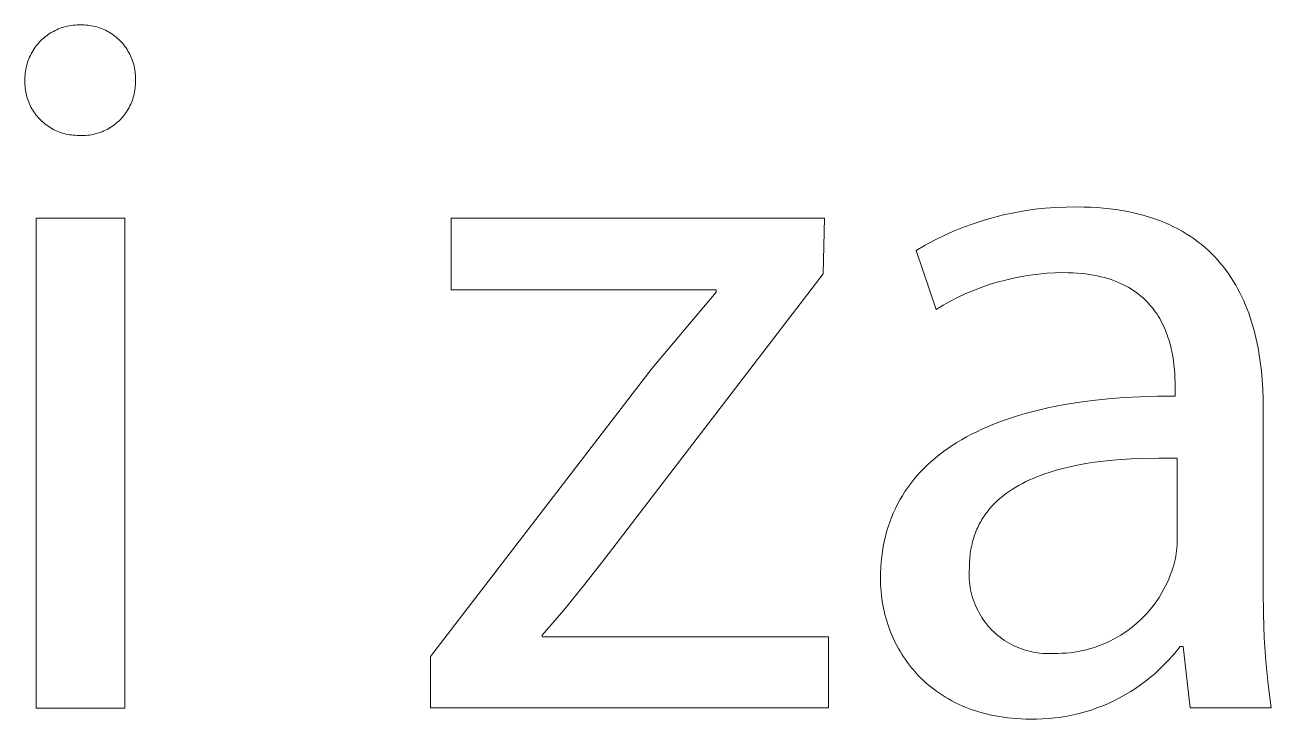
# Model space of a CAD drawing. Header units: millimetres. Extents: x -1893 to 2799, y -925 to 2353.
# Drawn here: x 1469.4 to 1527.2, y -846.5 to -814.3 of the extents above; entities that cross this region are included whole.
import ezdxf

# ---------------------------------------------------------------- set-up
doc = ezdxf.new("R2010")
doc.units = ezdxf.units.MM
doc.header["$MEASUREMENT"] = 0
doc.layers.add('Domyślny', color=7, linetype='Continuous', true_color=0x000000)

msp = doc.modelspace()

# ---------------------------------------------------------------- linework, layer by layer
at = {"layer": 'Domyślny', "color": 18, "lineweight": 15, "true_color": 0x000000}
for p, q in [((1470.546, -814.707), (1470.621, -814.662)), ((1470.621, -814.662), (1470.697, -814.619)), ((1470.697, -814.619), (1470.774, -814.579)), ((1470.774, -814.579), (1470.853, -814.542)), ((1470.853, -814.542), (1470.933, -814.508)), ((1470.933, -814.508), (1471.014, -814.476)), ((1471.014, -814.476), (1471.097, -814.447)), ((1471.097, -814.447), (1471.18, -814.422)), ((1471.18, -814.422), (1471.264, -814.399)), ((1471.264, -814.399), (1471.349, -814.378)), ((1471.349, -814.378), (1471.434, -814.361)), ((1471.434, -814.361), (1471.52, -814.347)), ((1471.52, -814.347), (1471.607, -814.336)), ((1471.607, -814.336), (1471.694, -814.328)), ((1471.694, -814.328), (1471.781, -814.323)), ((1471.781, -814.323), (1471.868, -814.321)), ((1471.868, -814.321), (1471.955, -814.322)), ((1471.955, -814.322), (1472.04, -814.321)), ((1472.04, -814.321), (1472.125, -814.322)), ((1472.125, -814.322), (1472.21, -814.327)), ((1472.21, -814.327), (1472.295, -814.335)), ((1472.295, -814.335), (1472.379, -814.345)), ((1472.379, -814.345), (1472.463, -814.359)), ((1472.463, -814.359), (1472.547, -814.375)), ((1472.547, -814.375), (1472.629, -814.394)), ((1472.629, -814.394), (1472.712, -814.416)), ((1472.712, -814.416), (1472.793, -814.441)), ((1472.793, -814.441), (1472.873, -814.469)), ((1472.873, -814.469), (1472.953, -814.499)), ((1472.953, -814.499), (1473.031, -814.532)), ((1473.031, -814.532), (1473.108, -814.568)), ((1473.108, -814.568), (1473.184, -814.606)), ((1473.184, -814.606), (1473.259, -814.647)), ((1473.259, -814.647), (1473.332, -814.69)), ((1469.903, -815.29), (1469.958, -815.222)), ((1469.958, -815.222), (1470.015, -815.156)), ((1470.015, -815.156), (1470.074, -815.092)), ((1470.074, -815.092), (1470.136, -815.03)), ((1470.136, -815.03), (1470.199, -814.97)), ((1470.199, -814.97), (1470.265, -814.913)), ((1470.265, -814.913), (1470.332, -814.858)), ((1470.332, -814.858), (1470.402, -814.805)), ((1470.402, -814.805), (1470.473, -814.755)), ((1470.473, -814.755), (1470.546, -814.707)), ((1473.332, -814.69), (1473.404, -814.736)), ((1473.404, -814.736), (1473.473, -814.785)), ((1473.473, -814.785), (1473.542, -814.836)), ((1473.542, -814.836), (1473.608, -814.889)), ((1473.608, -814.889), (1473.673, -814.944)), ((1473.673, -814.944), (1473.735, -815.002)), ((1473.735, -815.002), (1473.796, -815.061)), ((1473.796, -815.061), (1473.855, -815.123)), ((1473.855, -815.123), (1473.911, -815.187)), ((1473.911, -815.187), (1473.965, -815.252)), ((1469.557, -815.892), (1469.591, -815.812)), ((1469.591, -815.812), (1469.627, -815.733)), ((1469.627, -815.733), (1469.667, -815.655)), ((1469.667, -815.655), (1469.709, -815.579)), ((1469.709, -815.579), (1469.754, -815.504)), ((1469.754, -815.504), (1469.801, -815.431)), ((1469.801, -815.431), (1469.851, -815.359)), ((1469.851, -815.359), (1469.903, -815.29)), ((1473.965, -815.252), (1474.017, -815.32)), ((1474.017, -815.32), (1474.066, -815.389)), ((1474.066, -815.389), (1474.114, -815.46)), ((1474.114, -815.46), (1474.158, -815.532)), ((1474.158, -815.532), (1474.2, -815.606)), ((1474.2, -815.606), (1474.24, -815.681)), ((1474.24, -815.681), (1474.277, -815.758)), ((1474.277, -815.758), (1474.311, -815.836)), ((1469.4, -816.481), (1469.413, -816.395)), ((1469.413, -816.395), (1469.43, -816.309)), ((1469.43, -816.309), (1469.449, -816.224)), ((1469.449, -816.224), (1469.472, -816.14)), ((1469.472, -816.14), (1469.497, -816.056)), ((1469.497, -816.056), (1469.526, -815.974)), ((1469.526, -815.974), (1469.557, -815.892)), ((1474.311, -815.836), (1474.343, -815.914)), ((1474.343, -815.914), (1474.372, -815.995)), ((1474.372, -815.995), (1474.398, -816.075)), ((1474.398, -816.075), (1474.421, -816.157)), ((1474.421, -816.157), (1474.442, -816.24)), ((1474.442, -816.24), (1474.459, -816.323)), ((1474.459, -816.323), (1474.474, -816.407)), ((1474.474, -816.407), (1474.486, -816.491)), ((1469.375, -816.828), (1469.377, -816.741)), ((1469.377, -816.915), (1469.375, -816.828)), ((1469.376, -817), (1469.377, -816.915)), ((1469.377, -816.741), (1469.382, -816.654)), ((1469.382, -816.654), (1469.389, -816.567)), ((1469.389, -816.567), (1469.4, -816.481)), ((1474.486, -816.491), (1474.495, -816.576)), ((1474.495, -816.576), (1474.501, -816.66)), ((1474.501, -816.66), (1474.504, -816.745)), ((1474.504, -816.83), (1474.502, -816.915)), ((1474.502, -816.915), (1474.503, -817.001)), ((1474.504, -816.745), (1474.504, -816.83)), ((1469.377, -817.084), (1469.376, -817)), ((1469.382, -817.168), (1469.377, -817.084)), ((1469.389, -817.252), (1469.382, -817.168)), ((1469.4, -817.336), (1469.389, -817.252)), ((1469.413, -817.419), (1469.4, -817.336)), ((1469.429, -817.502), (1469.413, -817.419)), ((1469.448, -817.584), (1469.429, -817.502)), ((1474.446, -817.512), (1474.426, -817.596)), ((1474.463, -817.428), (1474.446, -817.512)), ((1474.477, -817.343), (1474.463, -817.428)), ((1474.488, -817.258), (1474.477, -817.343)), ((1474.496, -817.173), (1474.488, -817.258)), ((1474.501, -817.087), (1474.496, -817.173)), ((1474.503, -817.001), (1474.501, -817.087)), ((1469.469, -817.666), (1469.448, -817.584)), ((1469.494, -817.747), (1469.469, -817.666)), ((1469.521, -817.826), (1469.494, -817.747)), ((1469.551, -817.905), (1469.521, -817.826)), ((1469.584, -817.983), (1469.551, -817.905)), ((1469.619, -818.06), (1469.584, -817.983)), ((1469.657, -818.135), (1469.619, -818.06)), ((1469.698, -818.209), (1469.657, -818.135)), ((1474.248, -818.078), (1474.209, -818.154)), ((1474.285, -818.001), (1474.248, -818.078)), ((1474.319, -817.922), (1474.285, -818.001)), ((1474.35, -817.842), (1474.319, -817.922)), ((1474.378, -817.761), (1474.35, -817.842)), ((1474.404, -817.679), (1474.378, -817.761)), ((1474.426, -817.596), (1474.404, -817.679)), ((1469.741, -818.281), (1469.698, -818.209)), ((1469.786, -818.352), (1469.741, -818.281)), ((1469.834, -818.422), (1469.786, -818.352)), ((1469.884, -818.49), (1469.834, -818.422)), ((1469.937, -818.556), (1469.884, -818.49)), ((1469.992, -818.62), (1469.937, -818.556)), ((1470.049, -818.682), (1469.992, -818.62)), ((1470.108, -818.742), (1470.049, -818.682)), ((1473.804, -818.707), (1473.743, -818.767)), ((1473.863, -818.644), (1473.804, -818.707)), ((1473.92, -818.58), (1473.863, -818.644)), ((1473.974, -818.513), (1473.92, -818.58)), ((1474.026, -818.445), (1473.974, -818.513)), ((1474.075, -818.375), (1474.026, -818.445)), ((1474.122, -818.303), (1474.075, -818.375)), ((1474.167, -818.229), (1474.122, -818.303)), ((1474.209, -818.154), (1474.167, -818.229)), ((1470.169, -818.8), (1470.108, -818.742)), ((1470.232, -818.856), (1470.169, -818.8)), ((1470.297, -818.91), (1470.232, -818.856)), ((1470.364, -818.961), (1470.297, -818.91)), ((1470.432, -819.011), (1470.364, -818.961)), ((1470.502, -819.057), (1470.432, -819.011)), ((1470.574, -819.102), (1470.502, -819.057)), ((1470.647, -819.144), (1470.574, -819.102)), ((1470.722, -819.183), (1470.647, -819.144)), ((1470.798, -819.22), (1470.722, -819.183)), ((1470.875, -819.254), (1470.798, -819.22)), ((1470.953, -819.285), (1470.875, -819.254)), ((1471.032, -819.314), (1470.953, -819.285)), ((1472.954, -819.276), (1472.874, -819.306)), ((1473.034, -819.242), (1472.954, -819.276)), ((1473.111, -819.206), (1473.034, -819.242)), ((1473.188, -819.168), (1473.111, -819.206)), ((1473.263, -819.126), (1473.188, -819.168)), ((1473.337, -819.082), (1473.263, -819.126)), ((1473.409, -819.036), (1473.337, -819.082)), ((1473.48, -818.987), (1473.409, -819.036)), ((1473.548, -818.935), (1473.48, -818.987)), ((1473.615, -818.882), (1473.548, -818.935)), ((1473.68, -818.825), (1473.615, -818.882)), ((1473.743, -818.767), (1473.68, -818.825)), ((1471.113, -819.34), (1471.032, -819.314)), ((1471.194, -819.363), (1471.113, -819.34)), ((1471.276, -819.384), (1471.194, -819.363)), ((1471.358, -819.401), (1471.276, -819.384)), ((1471.441, -819.416), (1471.358, -819.401)), ((1471.525, -819.428), (1471.441, -819.416)), ((1471.608, -819.437), (1471.525, -819.428)), ((1471.693, -819.443), (1471.608, -819.437)), ((1471.777, -819.446), (1471.693, -819.443)), ((1471.861, -819.447), (1471.777, -819.446)), ((1471.947, -819.451), (1471.861, -819.447)), ((1472.033, -819.453), (1471.947, -819.451)), ((1472.119, -819.452), (1472.033, -819.453)), ((1472.204, -819.447), (1472.119, -819.452)), ((1472.29, -819.44), (1472.204, -819.447)), ((1472.375, -819.43), (1472.29, -819.44)), ((1472.46, -819.416), (1472.375, -819.43)), ((1472.544, -819.4), (1472.46, -819.416)), ((1472.628, -819.381), (1472.544, -819.4)), ((1472.711, -819.359), (1472.628, -819.381)), ((1472.793, -819.334), (1472.711, -819.359)), ((1472.874, -819.306), (1472.793, -819.334)), ((1469.893, -823.29), (1474.017, -823.29)), ((1469.893, -846.024), (1469.893, -823.29)), ((1474.017, -823.29), (1474.017, -846.024)), ((1489.153, -826.613), (1489.153, -823.285)), ((1489.153, -823.285), (1506.48, -823.285)), ((1506.48, -823.285), (1506.417, -825.879)), ((1513.842, -823.393), (1514.312, -823.257)), ((1514.312, -823.257), (1514.786, -823.137)), ((1514.786, -823.137), (1515.264, -823.035)), ((1515.264, -823.035), (1515.745, -822.949)), ((1515.745, -822.949), (1516.229, -822.879)), ((1516.229, -822.879), (1516.715, -822.827)), ((1516.715, -822.827), (1517.202, -822.791)), ((1517.202, -822.791), (1517.691, -822.773)), ((1517.691, -822.773), (1518.179, -822.771)), ((1518.179, -822.771), (1518.501, -822.775)), ((1518.501, -822.775), (1518.815, -822.785)), ((1518.815, -822.785), (1519.121, -822.802)), ((1519.121, -822.802), (1519.42, -822.826)), ((1519.42, -822.826), (1519.711, -822.856)), ((1519.711, -822.856), (1519.996, -822.893)), ((1519.996, -822.893), (1520.273, -822.935)), ((1520.273, -822.935), (1520.543, -822.984)), ((1520.543, -822.984), (1520.806, -823.04)), ((1520.806, -823.04), (1521.062, -823.101)), ((1521.062, -823.101), (1521.312, -823.167)), ((1521.312, -823.167), (1521.554, -823.24)), ((1521.554, -823.24), (1521.79, -823.318)), ((1521.79, -823.318), (1522.019, -823.402)), ((1512.02, -824.097), (1512.466, -823.897)), ((1512.466, -823.897), (1512.919, -823.713)), ((1512.919, -823.713), (1513.378, -823.545)), ((1513.378, -823.545), (1513.842, -823.393)), ((1522.019, -823.402), (1522.242, -823.491)), ((1522.242, -823.491), (1522.459, -823.585)), ((1522.459, -823.585), (1522.669, -823.684)), ((1522.669, -823.684), (1522.872, -823.789)), ((1522.872, -823.789), (1523.07, -823.898)), ((1523.07, -823.898), (1523.261, -824.012)), ((1511.15, -824.542), (1511.581, -824.312)), ((1511.581, -824.312), (1512.02, -824.097)), ((1523.261, -824.012), (1523.446, -824.131)), ((1523.446, -824.131), (1523.626, -824.255)), ((1523.626, -824.255), (1523.799, -824.383)), ((1523.799, -824.383), (1523.967, -824.515)), ((1510.727, -824.787), (1511.15, -824.542)), ((1511.648, -827.521), (1510.727, -824.787)), ((1523.967, -824.515), (1524.129, -824.651)), ((1524.129, -824.651), (1524.285, -824.792)), ((1524.285, -824.792), (1524.436, -824.937)), ((1524.436, -824.937), (1524.581, -825.085)), ((1524.581, -825.085), (1524.721, -825.238)), ((1524.721, -825.238), (1524.855, -825.394)), ((1524.855, -825.394), (1524.985, -825.554)), ((1524.985, -825.554), (1525.109, -825.717)), ((1506.417, -825.879), (1496.293, -839.066)), ((1514.868, -826.16), (1514.492, -826.261)), ((1515.248, -826.071), (1514.868, -826.16)), ((1515.631, -825.996), (1515.248, -826.071)), ((1516.016, -825.934), (1515.631, -825.996)), ((1516.403, -825.885), (1516.016, -825.934)), ((1516.791, -825.849), (1516.403, -825.885)), ((1517.18, -825.827), (1516.791, -825.849)), ((1517.57, -825.818), (1517.18, -825.827)), ((1517.785, -825.821), (1517.57, -825.818)), ((1517.995, -825.828), (1517.785, -825.821)), ((1518.198, -825.84), (1517.995, -825.828)), ((1518.395, -825.857), (1518.198, -825.84)), ((1518.587, -825.878), (1518.395, -825.857)), ((1518.773, -825.904), (1518.587, -825.878)), ((1518.954, -825.933), (1518.773, -825.904)), ((1519.129, -825.968), (1518.954, -825.933)), ((1519.299, -826.006), (1519.129, -825.968)), ((1519.463, -826.048), (1519.299, -826.006)), ((1519.622, -826.094), (1519.463, -826.048)), ((1519.776, -826.143), (1519.622, -826.094)), ((1519.925, -826.197), (1519.776, -826.143)), ((1520.069, -826.254), (1519.925, -826.197)), ((1525.109, -825.717), (1525.228, -825.883)), ((1525.228, -825.883), (1525.342, -826.053)), ((1525.342, -826.053), (1525.451, -826.226)), ((1525.451, -826.226), (1525.555, -826.401)), ((1501.449, -826.613), (1489.153, -826.613)), ((1498.48, -830.254), (1501.449, -826.723)), ((1501.449, -826.723), (1501.449, -826.613)), ((1513.027, -826.793), (1512.673, -826.958)), ((1513.386, -826.642), (1513.027, -826.793)), ((1513.75, -826.502), (1513.386, -826.642)), ((1514.119, -826.375), (1513.75, -826.502)), ((1514.492, -826.261), (1514.119, -826.375)), ((1520.208, -826.314), (1520.069, -826.254)), ((1520.342, -826.377), (1520.208, -826.314)), ((1520.472, -826.444), (1520.342, -826.377)), ((1520.597, -826.514), (1520.472, -826.444)), ((1520.717, -826.586), (1520.597, -826.514)), ((1520.833, -826.662), (1520.717, -826.586)), ((1520.944, -826.74), (1520.833, -826.662)), ((1521.051, -826.821), (1520.944, -826.74)), ((1525.555, -826.401), (1525.655, -826.58)), ((1525.655, -826.58), (1525.75, -826.761)), ((1525.75, -826.761), (1525.84, -826.946)), ((1511.983, -827.322), (1511.648, -827.521)), ((1512.325, -827.134), (1511.983, -827.322)), ((1512.673, -826.958), (1512.325, -827.134)), ((1521.154, -826.904), (1521.051, -826.821)), ((1521.253, -826.99), (1521.154, -826.904)), ((1521.347, -827.078), (1521.253, -826.99)), ((1521.438, -827.168), (1521.347, -827.078)), ((1521.524, -827.26), (1521.438, -827.168)), ((1521.607, -827.354), (1521.524, -827.26)), ((1521.686, -827.45), (1521.607, -827.354)), ((1525.84, -826.946), (1525.926, -827.132)), ((1525.926, -827.132), (1526.007, -827.321)), ((1526.007, -827.321), (1526.084, -827.513)), ((1521.762, -827.548), (1521.686, -827.45)), ((1521.834, -827.647), (1521.762, -827.548)), ((1521.902, -827.748), (1521.834, -827.647)), ((1521.967, -827.85), (1521.902, -827.748)), ((1522.029, -827.953), (1521.967, -827.85)), ((1522.087, -828.058), (1522.029, -827.953)), ((1526.084, -827.513), (1526.157, -827.706)), ((1526.157, -827.706), (1526.225, -827.902)), ((1526.225, -827.902), (1526.289, -828.1)), ((1522.142, -828.163), (1522.087, -828.058)), ((1522.194, -828.27), (1522.142, -828.163)), ((1522.243, -828.377), (1522.194, -828.27)), ((1522.29, -828.485), (1522.243, -828.377)), ((1522.333, -828.594), (1522.29, -828.485)), ((1526.289, -828.1), (1526.35, -828.299)), ((1526.35, -828.299), (1526.406, -828.501)), ((1526.406, -828.501), (1526.458, -828.704)), ((1522.374, -828.703), (1522.333, -828.594)), ((1522.412, -828.812), (1522.374, -828.703)), ((1522.447, -828.922), (1522.412, -828.812)), ((1522.48, -829.032), (1522.447, -828.922)), ((1522.511, -829.141), (1522.48, -829.032)), ((1526.458, -828.704), (1526.507, -828.908)), ((1526.507, -828.908), (1526.552, -829.114)), ((1526.552, -829.114), (1526.593, -829.322)), ((1522.539, -829.251), (1522.511, -829.141)), ((1522.565, -829.361), (1522.539, -829.251)), ((1522.588, -829.47), (1522.565, -829.361)), ((1522.63, -829.687), (1522.588, -829.47)), ((1522.663, -829.901), (1522.63, -829.687)), ((1526.593, -829.322), (1526.631, -829.53)), ((1526.631, -829.53), (1526.696, -829.95)), ((1488.2, -843.628), (1498.48, -830.254)), ((1522.69, -830.112), (1522.663, -829.901)), ((1522.71, -830.319), (1522.69, -830.112)), ((1526.696, -829.95), (1526.748, -830.374)), ((1522.725, -830.52), (1522.71, -830.319)), ((1522.735, -830.715), (1522.725, -830.52)), ((1522.74, -830.904), (1522.735, -830.715)), ((1526.748, -830.374), (1526.787, -830.8)), ((1526.787, -830.8), (1526.814, -831.227)), ((1522.742, -831.084), (1522.74, -830.904)), ((1522.742, -831.552), (1522.742, -831.084)), ((1526.814, -831.227), (1526.83, -831.655)), ((1516.901, -832.082), (1517.548, -831.955)), ((1517.548, -831.955), (1518.219, -831.845)), ((1518.219, -831.845), (1518.914, -831.752)), ((1518.914, -831.752), (1519.633, -831.677)), ((1519.633, -831.677), (1520.376, -831.619)), ((1520.376, -831.619), (1521.141, -831.579)), ((1521.141, -831.579), (1521.93, -831.557)), ((1521.93, -831.557), (1522.742, -831.552)), ((1526.83, -831.655), (1526.835, -832.084)), ((1514.829, -832.661), (1515.106, -832.565)), ((1515.106, -832.565), (1515.39, -832.474)), ((1515.39, -832.474), (1515.68, -832.387)), ((1515.68, -832.387), (1515.976, -832.305)), ((1515.976, -832.305), (1516.278, -832.226)), ((1516.278, -832.226), (1516.901, -832.082)), ((1526.835, -832.084), (1526.835, -840.583)), ((1513.535, -833.2), (1513.781, -833.084)), ((1513.781, -833.084), (1514.033, -832.972)), ((1514.033, -832.972), (1514.292, -832.864)), ((1514.292, -832.864), (1514.557, -832.76)), ((1514.557, -832.76), (1514.829, -832.661)), ((1512.399, -833.841), (1512.613, -833.705)), ((1512.613, -833.705), (1512.834, -833.572)), ((1512.834, -833.572), (1513.061, -833.444)), ((1513.061, -833.444), (1513.295, -833.32)), ((1513.295, -833.32), (1513.535, -833.2)), ((1511.607, -834.427), (1511.795, -834.274)), ((1511.795, -834.274), (1511.99, -834.126)), ((1511.99, -834.126), (1512.191, -833.981)), ((1512.191, -833.981), (1512.399, -833.841)), ((1510.919, -835.077), (1511.081, -834.908)), ((1511.081, -834.908), (1511.25, -834.744)), ((1511.25, -834.744), (1511.425, -834.583)), ((1511.425, -834.583), (1511.607, -834.427)), ((1517.801, -834.841), (1517.415, -834.936)), ((1518.196, -834.757), (1517.801, -834.841)), ((1518.599, -834.683), (1518.196, -834.757)), ((1519.009, -834.62), (1518.599, -834.683)), ((1519.424, -834.566), (1519.009, -834.62)), ((1519.845, -834.522), (1519.424, -834.566)), ((1520.269, -834.486), (1519.845, -834.522)), ((1520.696, -834.459), (1520.269, -834.486)), ((1521.125, -834.439), (1520.696, -834.459)), ((1521.983, -834.421), (1521.125, -834.439)), ((1522.835, -834.427), (1521.983, -834.421)), ((1522.835, -838.365), (1522.835, -834.427)), ((1510.473, -835.605), (1510.615, -835.425)), ((1510.615, -835.425), (1510.763, -835.249)), ((1510.763, -835.249), (1510.919, -835.077)), ((1515.983, -835.439), (1515.818, -835.517)), ((1516.151, -835.365), (1515.983, -835.439)), ((1516.322, -835.294), (1516.151, -835.365)), ((1516.497, -835.227), (1516.322, -835.294)), ((1516.675, -835.162), (1516.497, -835.227)), ((1516.855, -835.101), (1516.675, -835.162)), ((1517.039, -835.043), (1516.855, -835.101)), ((1517.226, -834.988), (1517.039, -835.043)), ((1517.415, -834.936), (1517.226, -834.988)), ((1510.087, -836.169), (1510.209, -835.977)), ((1510.209, -835.977), (1510.337, -835.789)), ((1510.337, -835.789), (1510.473, -835.605)), ((1514.915, -836.058), (1514.779, -836.162)), ((1515.055, -835.959), (1514.915, -836.058)), ((1515.199, -835.863), (1515.055, -835.959)), ((1515.348, -835.771), (1515.199, -835.863)), ((1515.501, -835.683), (1515.348, -835.771)), ((1515.658, -835.598), (1515.501, -835.683)), ((1515.818, -835.517), (1515.658, -835.598)), ((1509.762, -836.767), (1509.864, -836.563)), ((1509.864, -836.563), (1509.972, -836.364)), ((1509.972, -836.364), (1510.087, -836.169)), ((1514.284, -836.615), (1514.228, -836.676)), ((1514.341, -836.555), (1514.284, -836.615)), ((1514.4, -836.495), (1514.341, -836.555)), ((1514.46, -836.437), (1514.4, -836.495)), ((1514.522, -836.38), (1514.46, -836.437)), ((1514.584, -836.324), (1514.522, -836.38)), ((1514.648, -836.269), (1514.584, -836.324)), ((1514.713, -836.215), (1514.648, -836.269)), ((1514.779, -836.162), (1514.713, -836.215)), ((1509.499, -837.399), (1509.58, -837.185)), ((1509.58, -837.185), (1509.667, -836.974)), ((1509.667, -836.974), (1509.762, -836.767)), ((1513.826, -837.204), (1513.782, -837.275)), ((1513.871, -837.135), (1513.826, -837.204)), ((1513.918, -837.066), (1513.871, -837.135)), ((1513.966, -836.998), (1513.918, -837.066)), ((1514.016, -836.932), (1513.966, -836.998)), ((1514.067, -836.866), (1514.016, -836.932)), ((1514.119, -836.802), (1514.067, -836.866)), ((1514.173, -836.738), (1514.119, -836.802)), ((1514.228, -836.676), (1514.173, -836.738)), ((1509.358, -837.84), (1509.425, -837.617)), ((1509.425, -837.617), (1509.499, -837.399)), ((1513.549, -837.725), (1513.515, -837.804)), ((1513.584, -837.647), (1513.549, -837.725)), ((1513.62, -837.571), (1513.584, -837.647)), ((1513.658, -837.495), (1513.62, -837.571)), ((1513.698, -837.421), (1513.658, -837.495)), ((1513.739, -837.347), (1513.698, -837.421)), ((1513.782, -837.275), (1513.739, -837.347)), ((1509.199, -838.528), (1509.245, -838.295)), ((1509.245, -838.295), (1509.298, -838.065)), ((1509.298, -838.065), (1509.358, -837.84)), ((1513.348, -838.303), (1513.326, -838.39)), ((1513.372, -838.217), (1513.348, -838.303)), ((1513.397, -838.132), (1513.372, -838.217)), ((1513.424, -838.048), (1513.397, -838.132)), ((1513.453, -837.965), (1513.424, -838.048)), ((1513.483, -837.884), (1513.453, -837.965)), ((1513.515, -837.804), (1513.483, -837.884)), ((1522.832, -838.487), (1522.835, -838.365)), ((1509.128, -839.006), (1509.16, -838.765)), ((1509.16, -838.765), (1509.199, -838.528)), ((1513.228, -838.94), (1513.218, -839.036)), ((1513.24, -838.845), (1513.228, -838.94)), ((1513.254, -838.752), (1513.24, -838.845)), ((1513.269, -838.66), (1513.254, -838.752)), ((1513.286, -838.568), (1513.269, -838.66)), ((1513.305, -838.479), (1513.286, -838.568)), ((1513.326, -838.39), (1513.305, -838.479)), ((1522.779, -838.972), (1522.798, -838.851)), ((1522.798, -838.851), (1522.813, -838.73)), ((1522.813, -838.73), (1522.825, -838.608)), ((1522.825, -838.608), (1522.832, -838.487)), ((1496.293, -839.066), (1495.349, -840.283)), ((1509.074, -839.75), (1509.085, -839.498)), ((1509.085, -839.498), (1509.103, -839.25)), ((1509.103, -839.25), (1509.128, -839.006)), ((1513.196, -839.434), (1513.195, -839.536)), ((1513.199, -839.332), (1513.196, -839.434)), ((1513.204, -839.232), (1513.199, -839.332)), ((1513.21, -839.134), (1513.204, -839.232)), ((1513.218, -839.036), (1513.21, -839.134)), ((1522.627, -839.562), (1522.665, -839.446)), ((1522.665, -839.446), (1522.699, -839.329)), ((1522.699, -839.329), (1522.73, -839.211)), ((1522.73, -839.211), (1522.756, -839.092)), ((1522.756, -839.092), (1522.779, -838.972)), ((1509.07, -840.005), (1509.074, -839.75)), ((1509.072, -840.16), (1509.07, -840.005)), ((1513.188, -839.662), (1513.184, -839.788)), ((1513.184, -839.788), (1513.185, -839.914)), ((1513.185, -839.914), (1513.191, -840.04)), ((1513.195, -839.536), (1513.188, -839.662)), ((1513.191, -840.04), (1513.2, -840.166)), ((1522.369, -840.214), (1522.447, -840.038)), ((1522.447, -840.038), (1522.519, -839.858)), ((1522.519, -839.858), (1522.585, -839.677)), ((1522.585, -839.677), (1522.627, -839.562)), ((1495.349, -840.283), (1494.375, -841.476)), ((1509.077, -840.314), (1509.072, -840.16)), ((1509.086, -840.468), (1509.077, -840.314)), ((1509.098, -840.622), (1509.086, -840.468)), ((1509.114, -840.775), (1509.098, -840.622)), ((1513.2, -840.166), (1513.214, -840.291)), ((1513.214, -840.291), (1513.232, -840.416)), ((1513.232, -840.416), (1513.255, -840.54)), ((1513.255, -840.54), (1513.281, -840.663)), ((1513.281, -840.663), (1513.312, -840.785)), ((1522.099, -840.726), (1522.195, -840.559)), ((1522.195, -840.559), (1522.285, -840.388)), ((1522.285, -840.388), (1522.369, -840.214)), ((1526.835, -840.583), (1526.837, -841.674)), ((1509.133, -840.928), (1509.114, -840.775)), ((1509.155, -841.08), (1509.133, -840.928)), ((1509.181, -841.232), (1509.155, -841.08)), ((1509.21, -841.383), (1509.181, -841.232)), ((1513.312, -840.785), (1513.347, -840.906)), ((1513.347, -840.906), (1513.387, -841.026)), ((1513.387, -841.026), (1513.43, -841.144)), ((1513.43, -841.144), (1513.477, -841.261)), ((1513.477, -841.261), (1513.528, -841.376)), ((1521.66, -841.361), (1521.778, -841.208)), ((1521.778, -841.208), (1521.89, -841.051)), ((1521.89, -841.051), (1521.997, -840.89)), ((1521.997, -840.89), (1522.099, -840.726)), ((1494.375, -841.476), (1493.371, -842.644)), ((1509.243, -841.534), (1509.21, -841.383)), ((1509.279, -841.683), (1509.243, -841.534)), ((1509.318, -841.832), (1509.279, -841.683)), ((1509.361, -841.98), (1509.318, -841.832)), ((1513.528, -841.376), (1513.584, -841.489)), ((1513.584, -841.489), (1513.643, -841.601)), ((1513.643, -841.601), (1513.706, -841.71)), ((1513.706, -841.71), (1513.772, -841.817)), ((1513.772, -841.817), (1513.842, -841.922)), ((1521.139, -841.93), (1521.276, -841.795)), ((1521.276, -841.795), (1521.409, -841.655)), ((1521.409, -841.655), (1521.537, -841.51)), ((1521.537, -841.51), (1521.66, -841.361)), ((1526.837, -841.674), (1526.873, -842.764)), ((1509.408, -842.126), (1509.361, -841.98)), ((1509.458, -842.272), (1509.408, -842.126)), ((1509.511, -842.416), (1509.458, -842.272)), ((1509.568, -842.559), (1509.511, -842.416)), ((1513.842, -841.922), (1513.916, -842.024)), ((1513.916, -842.024), (1513.993, -842.123)), ((1513.993, -842.123), (1514.074, -842.22)), ((1514.074, -842.22), (1514.158, -842.314)), ((1514.158, -842.314), (1514.245, -842.406)), ((1514.245, -842.406), (1514.335, -842.494)), ((1520.386, -842.533), (1520.545, -842.423)), ((1520.545, -842.423), (1520.7, -842.308)), ((1520.7, -842.308), (1520.85, -842.187)), ((1520.85, -842.187), (1520.997, -842.061)), ((1520.997, -842.061), (1521.139, -841.93)), ((1493.371, -842.644), (1493.371, -842.722)), ((1493.371, -842.722), (1506.667, -842.722)), ((1506.667, -842.722), (1506.667, -846.019)), ((1509.628, -842.701), (1509.568, -842.559)), ((1509.691, -842.842), (1509.628, -842.701)), ((1509.758, -842.981), (1509.691, -842.842)), ((1509.828, -843.118), (1509.758, -842.981)), ((1514.335, -842.494), (1514.428, -842.579)), ((1514.428, -842.579), (1514.524, -842.66)), ((1514.524, -842.66), (1514.623, -842.739)), ((1514.623, -842.739), (1514.724, -842.814)), ((1514.724, -842.814), (1514.828, -842.885)), ((1514.828, -842.885), (1514.934, -842.953)), ((1514.934, -842.953), (1515.042, -843.017)), ((1519.365, -843.076), (1519.543, -843)), ((1519.543, -843), (1519.718, -842.918)), ((1519.718, -842.918), (1519.89, -842.831)), ((1519.89, -842.831), (1520.059, -842.737)), ((1520.059, -842.737), (1520.224, -842.638)), ((1520.224, -842.638), (1520.386, -842.533)), ((1526.873, -842.764), (1526.945, -843.853)), ((1509.902, -843.254), (1509.828, -843.118)), ((1509.979, -843.388), (1509.902, -843.254)), ((1510.059, -843.52), (1509.979, -843.388)), ((1510.143, -843.651), (1510.059, -843.52)), ((1515.042, -843.017), (1515.153, -843.078)), ((1515.153, -843.078), (1515.266, -843.134)), ((1515.266, -843.134), (1515.38, -843.187)), ((1515.38, -843.187), (1515.496, -843.236)), ((1515.496, -843.236), (1515.614, -843.28)), ((1515.614, -843.28), (1515.734, -843.321)), ((1515.734, -843.321), (1515.854, -843.357)), ((1515.854, -843.357), (1515.976, -843.39)), ((1515.976, -843.39), (1516.099, -843.418)), ((1516.099, -843.418), (1516.223, -843.442)), ((1516.223, -843.442), (1516.347, -843.462)), ((1516.347, -843.462), (1516.472, -843.477)), ((1516.472, -843.477), (1516.598, -843.488)), ((1516.598, -843.488), (1516.723, -843.495)), ((1516.723, -843.495), (1516.849, -843.497)), ((1516.849, -843.497), (1516.975, -843.495)), ((1516.975, -843.495), (1517.101, -843.489)), ((1517.101, -843.489), (1517.294, -843.491)), ((1517.294, -843.491), (1517.487, -843.485)), ((1517.487, -843.485), (1517.68, -843.474)), ((1517.68, -843.474), (1517.872, -843.455)), ((1517.872, -843.455), (1518.064, -843.43)), ((1518.064, -843.43), (1518.254, -843.399)), ((1518.254, -843.399), (1518.444, -843.361)), ((1518.444, -843.361), (1518.632, -843.316)), ((1518.632, -843.316), (1518.818, -843.266)), ((1518.818, -843.266), (1519.002, -843.209)), ((1519.002, -843.209), (1519.185, -843.145)), ((1519.185, -843.145), (1519.365, -843.076)), ((1522.8, -843.387), (1522.616, -843.607)), ((1522.976, -843.161), (1522.8, -843.387)), ((1523.117, -843.161), (1522.976, -843.161)), ((1523.445, -846.02), (1523.117, -843.161)), ((1488.2, -846.019), (1488.2, -843.628)), ((1510.23, -843.779), (1510.143, -843.651)), ((1510.321, -843.906), (1510.23, -843.779)), ((1510.415, -844.031), (1510.321, -843.906)), ((1510.512, -844.153), (1510.415, -844.031)), ((1510.613, -844.273), (1510.512, -844.153)), ((1522.226, -844.027), (1522.021, -844.227)), ((1522.425, -843.82), (1522.226, -844.027)), ((1522.616, -843.607), (1522.425, -843.82)), ((1526.945, -843.853), (1527.053, -844.939)), ((1510.717, -844.391), (1510.613, -844.273)), ((1510.824, -844.507), (1510.717, -844.391)), ((1510.935, -844.62), (1510.824, -844.507)), ((1511.049, -844.731), (1510.935, -844.62)), ((1511.167, -844.839), (1511.049, -844.731)), ((1521.591, -844.606), (1521.367, -844.785)), ((1521.809, -844.42), (1521.591, -844.606)), ((1522.021, -844.227), (1521.809, -844.42)), ((1511.288, -844.944), (1511.167, -844.839)), ((1511.412, -845.047), (1511.288, -844.944)), ((1511.54, -845.147), (1511.412, -845.047)), ((1511.67, -845.245), (1511.54, -845.147)), ((1511.805, -845.339), (1511.67, -845.245)), ((1520.66, -845.273), (1520.413, -845.419)), ((1520.901, -845.118), (1520.66, -845.273)), ((1521.137, -844.955), (1520.901, -845.118)), ((1521.367, -844.785), (1521.137, -844.955)), ((1527.053, -844.939), (1527.195, -846.02)), ((1511.942, -845.43), (1511.805, -845.339)), ((1512.083, -845.518), (1511.942, -845.43)), ((1512.228, -845.603), (1512.083, -845.518)), ((1512.375, -845.685), (1512.228, -845.603)), ((1512.526, -845.764), (1512.375, -845.685)), ((1512.68, -845.839), (1512.526, -845.764)), ((1512.838, -845.911), (1512.68, -845.839)), ((1519.647, -845.807), (1519.383, -845.919)), ((1519.906, -845.687), (1519.647, -845.807)), ((1520.162, -845.557), (1519.906, -845.687)), ((1520.413, -845.419), (1520.162, -845.557)), ((1474.017, -846.024), (1469.893, -846.024)), ((1506.667, -846.019), (1488.2, -846.019)), ((1512.999, -845.979), (1512.838, -845.911)), ((1513.163, -846.044), (1512.999, -845.979)), ((1513.331, -846.105), (1513.163, -846.044)), ((1513.502, -846.162), (1513.331, -846.105)), ((1513.676, -846.216), (1513.502, -846.162)), ((1513.853, -846.265), (1513.676, -846.216)), ((1514.034, -846.311), (1513.853, -846.265)), ((1514.218, -846.353), (1514.034, -846.311)), ((1514.406, -846.391), (1514.218, -846.353)), ((1514.596, -846.424), (1514.406, -846.391)), ((1514.79, -846.453), (1514.596, -846.424)), ((1514.988, -846.478), (1514.79, -846.453)), ((1517.452, -846.445), (1517.168, -846.483)), ((1517.734, -846.398), (1517.452, -846.445)), ((1518.015, -846.342), (1517.734, -846.398)), ((1518.294, -846.276), (1518.015, -846.342)), ((1518.571, -846.201), (1518.294, -846.276)), ((1518.844, -846.116), (1518.571, -846.201)), ((1519.115, -846.022), (1518.844, -846.116)), ((1519.383, -845.919), (1519.115, -846.022)), ((1527.195, -846.02), (1523.445, -846.02)), ((1515.188, -846.499), (1514.988, -846.478)), ((1515.392, -846.515), (1515.188, -846.499)), ((1515.599, -846.527), (1515.392, -846.515)), ((1515.81, -846.534), (1515.599, -846.527)), ((1516.023, -846.536), (1515.81, -846.534)), ((1516.31, -846.537), (1516.023, -846.536)), ((1516.596, -846.529), (1516.31, -846.537)), ((1516.882, -846.511), (1516.596, -846.529)), ((1517.168, -846.483), (1516.882, -846.511))]:
    msp.add_line(p, q, dxfattribs=at)

doc.saveas('drawing.dxf')
